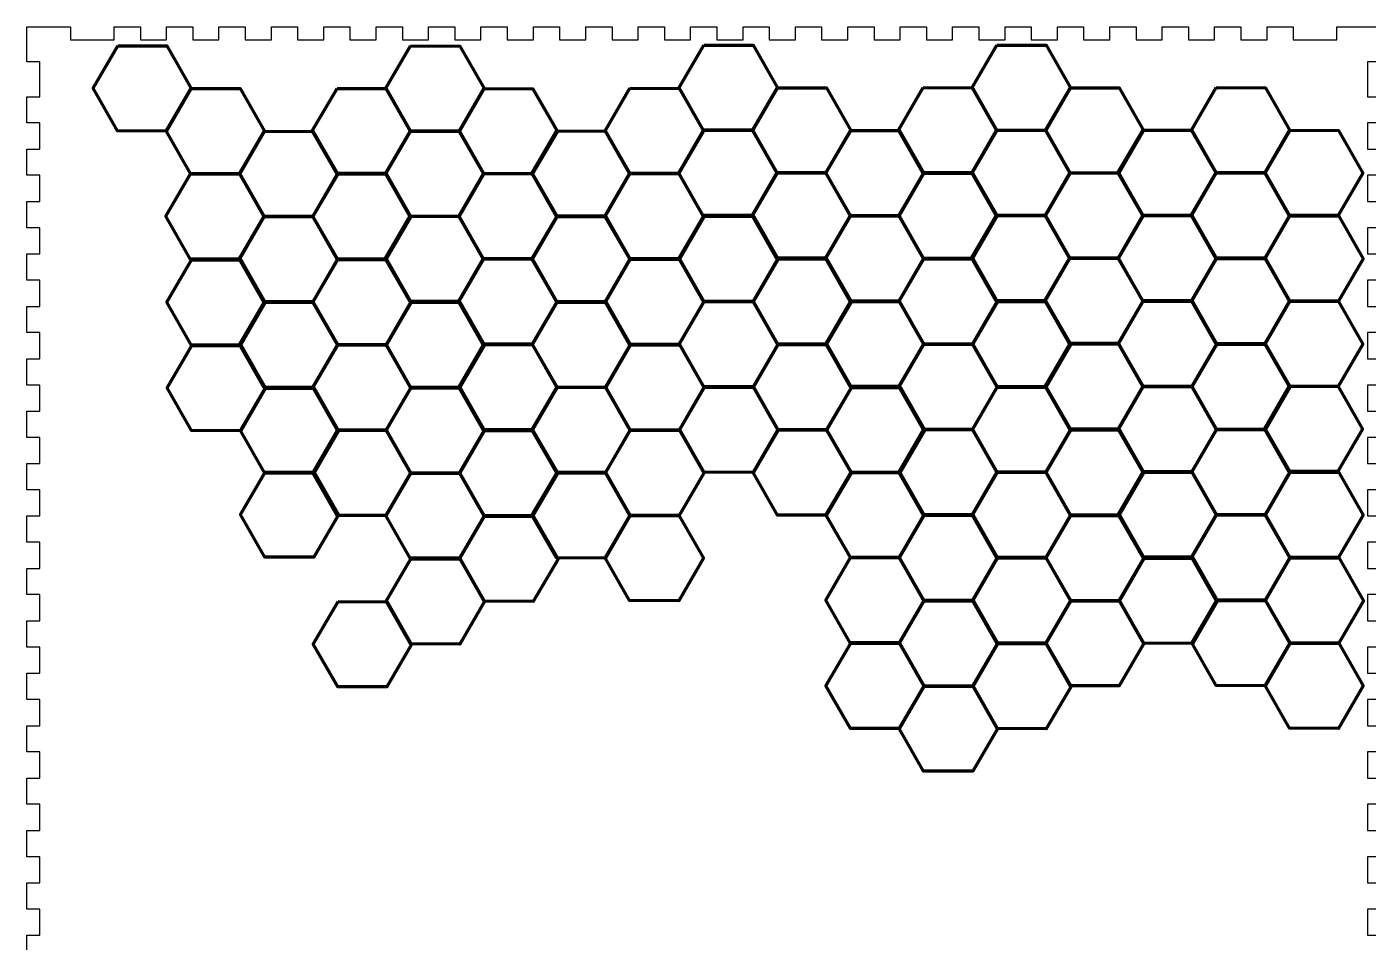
# Model space of a CAD drawing. Header units: inches. Extents: x 5 to 467, y -415 to -5.
# Drawn here: x 5.1 to 312.3, y -214.5 to -5 of the extents above; entities that cross this region are included whole.
import ezdxf

# ---------------------------------------------------------------- set-up
doc = ezdxf.new("R2010")
doc.units = ezdxf.units.IN
doc.header["$MEASUREMENT"] = 0
doc.layers.add('Calque 1', color=7, linetype='Continuous')

# ---------------------------------------------------------------- blocks, each defined once
blk = doc.blocks.new('block 2')
at = {"layer": 'Calque 1', "color": 18, "lineweight": 30, "true_color": 0x010101}
for points in [[(5.14, -4.97), (15.14, -4.97), (15.14, -7.97), (25.14, -7.97), (25.14, -4.97), (31.14, -4.97), (31.14, -7.97), (37.14, -7.97), (37.14, -4.97), (43.14, -4.97), (43.14, -7.97), (49.14, -7.97), (49.14, -4.97), (55.14, -4.97), (55.14, -7.97), (61.14, -7.97), (61.14, -4.97), (67.14, -4.97), (67.14, -7.97), (73.14, -7.97), (73.14, -4.97), (79.14, -4.97), (79.14, -7.97), (85.14, -7.97), (85.14, -4.97), (91.14, -4.97), (91.14, -7.97), (97.14, -7.97), (97.14, -4.97), (103.14, -4.97), (103.14, -7.97), (109.14, -7.97), (109.14, -4.97), (115.14, -4.97), (115.14, -7.97), (121.14, -7.97), (121.14, -4.97), (127.14, -4.97), (127.14, -7.97), (133.14, -7.97), (133.14, -4.97), (139.14, -4.97), (139.14, -7.97), (145.14, -7.97), (145.14, -4.97), (151.14, -4.97), (151.14, -7.97), (157.14, -7.97), (157.14, -4.97), (163.14, -4.97), (163.14, -7.97), (169.14, -7.97), (169.14, -4.97), (175.14, -4.97), (175.14, -7.97), (181.14, -7.97), (181.14, -4.97), (187.14, -4.97), (187.14, -7.97), (193.14, -7.97), (193.14, -4.97), (199.14, -4.97), (199.14, -7.97), (205.14, -7.97), (205.14, -4.97), (211.14, -4.97), (211.14, -7.97), (217.14, -7.97), (217.14, -4.97), (223.14, -4.97), (223.14, -7.97), (229.14, -7.97), (229.14, -4.97), (235.14, -4.97), (235.14, -7.97), (241.14, -7.97), (241.14, -4.97), (247.14, -4.97), (247.14, -7.97), (253.14, -7.97), (253.14, -4.97), (259.14, -4.97), (259.14, -7.97), (265.14, -7.97), (265.14, -4.97), (271.14, -4.97), (271.14, -7.97), (277.14, -7.97), (277.14, -4.97), (283.14, -4.97), (283.14, -7.97), (289.14, -7.97), (289.14, -4.97), (295.14, -4.97), (295.14, -7.97), (305.14, -7.97), (305.14, -4.97), (315.14, -4.97)], [(315.14, -12.98), (312.14, -12.98), (312.14, -20.97), (315.14, -20.97)], [(315.14, -26.97), (312.14, -26.97), (312.14, -32.97), (315.14, -32.97)], [(315.14, -38.97), (312.14, -38.97), (312.14, -44.97), (315.14, -44.97)], [(315.14, -50.97), (312.14, -50.97), (312.14, -56.97), (315.14, -56.97)], [(315.14, -62.98), (312.14, -62.98), (312.14, -68.98), (315.14, -68.98)], [(315.14, -74.98), (312.14, -74.98), (312.14, -80.98), (315.14, -80.98)], [(315.14, -86.98), (312.14, -86.98), (312.14, -92.98), (315.14, -92.98)], [(315.14, -98.98), (312.14, -98.98), (312.14, -104.98), (315.14, -104.98)], [(315.14, -110.97), (312.14, -110.97), (312.14, -116.97), (315.14, -116.97)], [(315.14, -122.97), (312.14, -122.97), (312.14, -128.98), (315.14, -128.98)], [(315.14, -134.98), (312.14, -134.98), (312.14, -140.98), (315.14, -140.98)], [(315.14, -146.98), (312.14, -146.98), (312.14, -152.98), (315.14, -152.98)], [(315.14, -158.98), (312.14, -158.98), (312.14, -164.98), (315.14, -164.98)], [(315.14, -170.98), (312.14, -170.98), (312.14, -176.98), (315.14, -176.98)], [(315.14, -182.98), (312.14, -182.98), (312.14, -188.98), (315.14, -188.98)], [(315.14, -194.98), (312.14, -194.98), (312.14, -200.98), (315.14, -200.98)], [(315.14, -206.97), (312.14, -206.97), (312.14, -212.97), (315.14, -212.97)], [(5.14, -218.97), (5.14, -212.97), (8.14, -212.97), (8.14, -206.97), (5.14, -206.97), (5.14, -200.98), (8.14, -200.98), (8.14, -194.98), (5.14, -194.98), (5.14, -188.98), (8.14, -188.98), (8.14, -182.98), (5.14, -182.98), (5.14, -176.98), (8.14, -176.98), (8.14, -170.98), (5.14, -170.98), (5.14, -164.98), (8.14, -164.98), (8.14, -158.98), (5.14, -158.98), (5.14, -152.98), (8.14, -152.98), (8.14, -146.98), (5.14, -146.98), (5.14, -140.98), (8.14, -140.98), (8.14, -134.98), (5.14, -134.98), (5.14, -128.98), (8.14, -128.98), (8.14, -122.97), (5.14, -122.97), (5.14, -116.97), (8.14, -116.97), (8.14, -110.97), (5.14, -110.97), (5.14, -104.98), (8.14, -104.98), (8.14, -98.98), (5.14, -98.98), (5.14, -92.98), (8.14, -92.98), (8.14, -86.98), (5.14, -86.98), (5.14, -80.98), (8.14, -80.98), (8.14, -74.98), (5.14, -74.98), (5.14, -68.98), (8.14, -68.98), (8.14, -62.98), (5.14, -62.98), (5.14, -56.97), (8.14, -56.97), (8.14, -50.97), (5.14, -50.97), (5.14, -44.97), (8.14, -44.97), (8.14, -38.97), (5.14, -38.97), (5.14, -32.97), (8.14, -32.97), (8.14, -26.97), (5.14, -26.97), (5.14, -20.97), (8.14, -20.97), (8.14, -12.98), (5.14, -12.98), (5.14, -4.97)]]:
    blk.add_lwpolyline(points, dxfattribs=at)

msp = doc.modelspace()

# ---------------------------------------------------------------- linework, layer by layer
at = {"layer": 'Calque 1', "color": 18, "lineweight": 100, "true_color": 0x010101}
for points in [[(160.2, -9.14), (171.45, -9.18), (177.04, -18.94), (171.38, -28.66), (160.13, -28.62), (154.54, -18.86), (160.2, -9.14)], [(227.27, -9.15), (238.52, -9.19), (244.11, -18.96), (238.45, -28.68), (227.2, -28.64), (221.61, -18.87), (227.27, -9.15)], [(25.96, -9.31), (37.21, -9.35), (42.8, -19.12), (37.14, -28.84), (25.88, -28.8), (20.3, -19.03), (25.96, -9.31)], [(93.02, -9.33), (104.28, -9.37), (109.87, -19.13), (104.2, -28.86), (92.95, -28.81), (87.36, -19.05), (93.02, -9.33)], [(42.72, -19.09), (53.98, -19.13), (59.56, -28.9), (53.9, -38.62), (42.65, -38.58), (37.06, -28.81), (42.72, -19.09)], [(76.19, -19.07), (87.44, -19.11), (93.02, -28.87), (87.36, -38.59), (76.11, -38.55), (70.52, -28.79), (76.19, -19.07)], [(109.79, -19.11), (121.04, -19.15), (126.63, -28.91), (120.97, -38.64), (109.72, -38.59), (104.13, -28.83), (109.79, -19.11)], [(143.25, -19.05), (154.5, -19.09), (160.09, -28.85), (154.43, -38.58), (143.18, -38.54), (137.59, -28.77), (143.25, -19.05)], [(176.97, -18.92), (188.22, -18.96), (193.81, -28.72), (188.14, -38.44), (176.89, -38.4), (171.31, -28.64), (176.97, -18.92)], [(210.43, -18.89), (221.68, -18.93), (227.27, -28.7), (221.61, -38.42), (210.35, -38.38), (204.77, -28.61), (210.43, -18.89)], [(244.03, -18.93), (255.29, -18.97), (260.87, -28.74), (255.21, -38.46), (243.96, -38.42), (238.37, -28.66), (244.03, -18.93)], [(277.5, -18.87), (288.75, -18.92), (294.34, -28.68), (288.67, -38.4), (277.42, -38.36), (271.83, -28.6), (277.5, -18.87)], [(59.49, -28.87), (70.74, -28.91), (76.33, -38.68), (70.67, -48.4), (59.42, -48.36), (53.83, -38.59), (59.49, -28.87)], [(92.95, -28.85), (104.2, -28.89), (109.79, -38.65), (104.13, -48.38), (92.88, -48.33), (87.29, -38.57), (92.95, -28.85)], [(126.41, -28.79), (137.66, -28.83), (143.25, -38.59), (137.59, -48.32), (126.34, -48.27), (120.75, -38.51), (126.41, -28.79)], [(160.13, -28.66), (171.38, -28.7), (176.97, -38.46), (171.31, -48.18), (160.05, -48.14), (154.46, -38.38), (160.13, -28.66)], [(193.73, -28.7), (204.98, -28.74), (210.57, -38.5), (204.91, -48.23), (193.66, -48.18), (188.07, -38.42), (193.73, -28.7)], [(227.2, -28.67), (238.45, -28.71), (244.03, -38.48), (238.37, -48.2), (227.12, -48.16), (221.53, -38.39), (227.2, -28.67)], [(260.66, -28.61), (271.91, -28.66), (277.5, -38.42), (271.83, -48.14), (260.58, -48.1), (254.99, -38.34), (260.66, -28.61)], [(294.26, -28.66), (305.51, -28.7), (311.1, -38.46), (305.44, -48.18), (294.19, -48.14), (288.6, -38.38), (294.26, -28.66)], [(42.65, -38.61), (53.9, -38.65), (59.49, -48.42), (53.83, -58.14), (42.58, -58.1), (36.99, -48.33), (42.65, -38.61)], [(76.26, -38.65), (87.51, -38.69), (93.1, -48.46), (87.44, -58.18), (76.19, -58.14), (70.6, -48.37), (76.26, -38.65)], [(109.72, -38.59), (120.97, -38.64), (126.56, -48.4), (120.9, -58.12), (109.65, -58.08), (104.06, -48.32), (109.72, -38.59)], [(143.18, -38.57), (154.43, -38.61), (160.02, -48.37), (154.36, -58.1), (143.11, -58.05), (137.52, -48.29), (143.18, -38.57)], [(176.89, -38.44), (188.14, -38.48), (193.73, -48.24), (188.07, -57.96), (176.82, -57.92), (171.23, -48.16), (176.89, -38.44)], [(210.5, -38.48), (221.75, -38.52), (227.34, -48.28), (221.68, -58.01), (210.43, -57.96), (204.84, -48.2), (210.5, -38.48)], [(243.96, -38.42), (255.21, -38.46), (260.8, -48.23), (255.14, -57.95), (243.89, -57.91), (238.3, -48.14), (243.96, -38.42)], [(277.42, -38.39), (288.67, -38.44), (294.26, -48.2), (288.6, -57.92), (277.35, -57.88), (271.76, -48.12), (277.42, -38.39)], [(59.42, -48.39), (70.67, -48.43), (76.26, -58.2), (70.6, -67.92), (59.35, -67.88), (53.76, -58.11), (59.42, -48.39)], [(92.88, -48.33), (104.13, -48.37), (109.72, -58.14), (104.06, -67.86), (92.81, -67.82), (87.22, -58.05), (92.88, -48.33)], [(126.49, -48.37), (137.74, -48.42), (143.33, -58.18), (137.66, -67.9), (126.41, -67.86), (120.82, -58.1), (126.49, -48.37)], [(160.34, -48.34), (171.6, -48.38), (177.18, -58.15), (171.52, -67.87), (160.27, -67.83), (154.68, -58.06), (160.34, -48.34)], [(193.66, -48.22), (204.91, -48.26), (210.5, -58.02), (204.84, -67.75), (193.59, -67.7), (188, -57.94), (193.66, -48.22)], [(227.12, -48.16), (238.37, -48.2), (243.96, -57.96), (238.3, -67.69), (227.05, -67.64), (221.46, -57.88), (227.12, -48.16)], [(260.73, -48.2), (271.98, -48.24), (277.57, -58.01), (271.91, -67.73), (260.66, -67.69), (255.07, -57.92), (260.73, -48.2)], [(294.34, -48.27), (305.59, -48.32), (311.17, -58.08), (305.51, -67.8), (294.26, -67.76), (288.67, -58), (294.34, -48.27)], [(42.87, -58.3), (54.12, -58.34), (59.71, -68.1), (54.05, -77.83), (42.8, -77.78), (37.21, -68.02), (42.87, -58.3)], [(76.33, -58.27), (87.58, -58.31), (93.17, -68.08), (87.51, -77.8), (76.26, -77.76), (70.67, -67.99), (76.33, -58.27)], [(109.65, -58.11), (120.9, -58.16), (126.49, -67.92), (120.83, -77.64), (109.57, -77.6), (103.99, -67.84), (109.65, -58.11)], [(143.25, -58.19), (154.5, -58.23), (160.09, -67.99), (154.43, -77.72), (143.18, -77.68), (137.59, -67.91), (143.25, -58.19)], [(177.11, -58.12), (188.36, -58.16), (193.95, -67.93), (188.29, -77.65), (177.04, -77.61), (171.45, -67.84), (177.11, -58.12)], [(210.57, -58.1), (221.82, -58.14), (227.41, -67.9), (221.75, -77.63), (210.5, -77.58), (204.91, -67.82), (210.57, -58.1)], [(243.89, -57.94), (255.14, -57.98), (260.73, -67.75), (255.07, -77.47), (243.82, -77.43), (238.23, -67.66), (243.89, -57.94)], [(277.5, -58.01), (288.75, -58.05), (294.34, -67.82), (288.67, -77.54), (277.42, -77.5), (271.83, -67.74), (277.5, -58.01)], [(59.49, -68.01), (70.74, -68.05), (76.33, -77.82), (70.67, -87.54), (59.42, -87.5), (53.83, -77.73), (59.49, -68.01)], [(93.1, -68.05), (104.35, -68.09), (109.94, -77.86), (104.28, -87.58), (93.02, -87.54), (87.44, -77.78), (93.1, -68.05)], [(126.56, -67.99), (137.81, -68.04), (143.4, -77.8), (137.74, -87.52), (126.49, -87.48), (120.9, -77.72), (126.56, -67.99)], [(160.27, -67.86), (171.52, -67.9), (177.11, -77.67), (171.45, -87.39), (160.2, -87.35), (154.61, -77.58), (160.27, -67.86)], [(193.73, -67.84), (204.98, -67.88), (210.57, -77.64), (204.91, -87.36), (193.66, -87.32), (188.07, -77.56), (193.73, -67.84)], [(227.34, -67.88), (238.59, -67.92), (244.18, -77.68), (238.52, -87.41), (227.27, -87.36), (221.68, -77.6), (227.34, -67.88)], [(260.8, -67.82), (272.05, -67.86), (277.64, -77.63), (271.98, -87.35), (260.73, -87.31), (255.14, -77.54), (260.8, -67.82)], [(294.26, -67.79), (305.51, -67.84), (311.1, -77.6), (305.44, -87.32), (294.19, -87.28), (288.6, -77.52), (294.26, -67.79)], [(42.94, -77.92), (54.19, -77.96), (59.78, -87.72), (54.12, -97.45), (42.87, -97.4), (37.28, -87.64), (42.94, -77.92)], [(76.26, -77.79), (87.51, -77.83), (93.1, -87.6), (87.44, -97.32), (76.19, -97.28), (70.6, -87.51), (76.26, -77.79)], [(109.72, -77.73), (120.97, -77.78), (126.56, -87.54), (120.9, -97.26), (109.65, -97.22), (104.06, -87.46), (109.72, -77.73)], [(143.33, -77.78), (154.58, -77.82), (160.17, -87.58), (154.5, -97.3), (143.25, -97.26), (137.66, -87.5), (143.33, -77.78)], [(177.18, -77.74), (188.44, -77.78), (194.02, -87.55), (188.36, -97.27), (177.11, -97.23), (171.52, -87.46), (177.18, -77.74)], [(210.5, -77.62), (221.75, -77.66), (227.34, -87.42), (221.68, -97.15), (210.43, -97.1), (204.84, -87.34), (210.5, -77.62)], [(243.96, -77.56), (255.21, -77.6), (260.8, -87.36), (255.14, -97.09), (243.89, -97.05), (238.3, -87.28), (243.96, -77.56)], [(277.57, -77.6), (288.82, -77.64), (294.41, -87.41), (288.75, -97.13), (277.5, -97.09), (271.91, -87.32), (277.57, -77.6)], [(59.71, -87.7), (70.96, -87.74), (76.55, -97.5), (70.89, -107.23), (59.64, -107.19), (54.05, -97.42), (59.71, -87.7)], [(93.1, -87.61), (104.35, -87.66), (109.94, -97.42), (104.28, -107.14), (93.02, -107.1), (87.44, -97.34), (93.1, -87.61)], [(126.49, -87.51), (137.74, -87.56), (143.33, -97.32), (137.66, -107.04), (126.41, -107), (120.82, -97.24), (126.49, -87.51)], [(160.34, -87.48), (171.6, -87.52), (177.18, -97.29), (171.52, -107.01), (160.27, -106.97), (154.68, -97.2), (160.34, -87.48)], [(193.95, -87.52), (205.2, -87.56), (210.79, -97.33), (205.13, -107.05), (193.88, -107.01), (188.29, -97.25), (193.95, -87.52)], [(227.34, -87.44), (238.59, -87.48), (244.18, -97.25), (238.52, -106.97), (227.27, -106.93), (221.68, -97.16), (227.34, -87.44)], [(260.73, -87.34), (271.98, -87.38), (277.57, -97.14), (271.91, -106.87), (260.66, -106.83), (255.07, -97.06), (260.73, -87.34)], [(294.19, -87.28), (305.44, -87.32), (311.03, -97.09), (305.37, -106.81), (294.12, -106.77), (288.53, -97), (294.19, -87.28)], [(76.26, -97.35), (87.51, -97.4), (93.1, -107.16), (87.44, -116.88), (76.19, -116.84), (70.6, -107.08), (76.26, -97.35)], [(109.86, -97.4), (121.11, -97.44), (126.7, -107.2), (121.04, -116.92), (109.79, -116.88), (104.2, -107.12), (109.86, -97.4)], [(143.33, -97.34), (154.58, -97.38), (160.17, -107.14), (154.5, -116.87), (143.25, -116.82), (137.66, -107.06), (143.33, -97.34)], [(177.11, -97.26), (188.36, -97.3), (193.95, -107.07), (188.29, -116.79), (177.04, -116.75), (171.45, -106.98), (177.11, -97.26)], [(210.5, -97.18), (221.75, -97.22), (227.34, -106.98), (221.68, -116.71), (210.43, -116.67), (204.84, -106.9), (210.5, -97.18)], [(244.11, -97.22), (255.36, -97.26), (260.95, -107.03), (255.29, -116.75), (244.03, -116.71), (238.45, -106.94), (244.11, -97.22)], [(277.57, -97.16), (288.82, -97.2), (294.41, -106.97), (288.75, -116.69), (277.5, -116.65), (271.91, -106.88), (277.57, -97.16)], [(59.71, -106.9), (70.96, -106.94), (76.55, -116.71), (70.89, -126.43), (59.64, -126.39), (54.05, -116.62), (59.71, -106.9)], [(93.02, -107.13), (104.28, -107.18), (109.87, -116.94), (104.2, -126.66), (92.95, -126.62), (87.36, -116.86), (93.02, -107.13)], [(126.49, -107.08), (137.74, -107.12), (143.33, -116.88), (137.66, -126.6), (126.41, -126.56), (120.82, -116.8), (126.49, -107.08)], [(193.81, -106.98), (205.06, -107.03), (210.65, -116.79), (204.98, -126.51), (193.73, -126.47), (188.14, -116.71), (193.81, -106.98)], [(227.27, -106.96), (238.52, -107), (244.11, -116.77), (238.45, -126.49), (227.2, -126.45), (221.61, -116.68), (227.27, -106.96)], [(260.73, -106.9), (271.98, -106.94), (277.57, -116.71), (271.91, -126.43), (260.66, -126.39), (255.07, -116.62), (260.73, -106.9)], [(294.34, -106.94), (305.59, -106.98), (311.17, -116.75), (305.51, -126.47), (294.26, -126.43), (288.67, -116.67), (294.34, -106.94)], [(277.5, -116.68), (288.75, -116.72), (294.34, -126.49), (288.67, -136.21), (277.42, -136.17), (271.83, -126.4), (277.5, -116.68)], [(109.94, -117.02), (121.19, -117.06), (126.78, -126.82), (121.11, -136.54), (109.86, -136.5), (104.28, -126.74), (109.94, -117.02)], [(143.25, -116.86), (154.5, -116.9), (160.09, -126.66), (154.43, -136.39), (143.18, -136.34), (137.59, -126.58), (143.25, -116.86)], [(210.57, -116.77), (221.82, -116.81), (227.41, -126.57), (221.75, -136.29), (210.5, -136.25), (204.91, -126.49), (210.57, -116.77)], [(244.18, -116.84), (255.43, -116.88), (261.02, -126.65), (255.36, -136.37), (244.11, -136.33), (238.52, -126.56), (244.18, -116.84)], [(93.1, -126.75), (104.35, -126.8), (109.94, -136.56), (104.28, -146.28), (93.02, -146.24), (87.44, -136.48), (93.1, -126.75)], [(193.73, -126.5), (204.98, -126.55), (210.57, -136.31), (204.91, -146.03), (193.66, -145.99), (188.07, -136.23), (193.73, -126.5)], [(227.34, -126.58), (238.59, -126.62), (244.18, -136.38), (238.52, -146.11), (227.27, -146.07), (221.68, -136.3), (227.34, -126.58)], [(260.95, -126.62), (272.2, -126.66), (277.79, -136.43), (272.13, -146.15), (260.87, -146.11), (255.29, -136.34), (260.95, -126.62)], [(294.41, -126.56), (305.66, -126.6), (311.25, -136.37), (305.59, -146.09), (294.34, -146.05), (288.75, -136.29), (294.41, -126.56)], [(76.4, -136.56), (87.65, -136.6), (93.24, -146.37), (87.58, -156.09), (76.33, -156.05), (70.74, -146.28), (76.4, -136.56)], [(210.65, -136.39), (221.9, -136.43), (227.49, -146.19), (221.82, -155.91), (210.57, -155.87), (204.98, -146.11), (210.65, -136.39)], [(244.11, -136.36), (255.36, -136.4), (260.95, -146.17), (255.29, -155.89), (244.03, -155.85), (238.45, -146.08), (244.11, -136.36)], [(277.57, -136.3), (288.82, -136.34), (294.41, -146.11), (288.75, -155.83), (277.5, -155.79), (271.91, -146.02), (277.57, -136.3)], [(193.81, -146.12), (205.06, -146.17), (210.65, -155.93), (204.98, -165.65), (193.73, -165.61), (188.14, -155.85), (193.81, -146.12)], [(227.41, -146.17), (238.66, -146.21), (244.25, -155.97), (238.59, -165.69), (227.34, -165.65), (221.75, -155.89), (227.41, -146.17)], [(294.34, -146.08), (305.59, -146.12), (311.17, -155.89), (305.51, -165.61), (294.26, -165.57), (288.67, -155.8), (294.34, -146.08)], [(210.57, -155.9), (221.82, -155.95), (227.41, -165.71), (221.75, -175.43), (210.5, -175.39), (204.91, -165.63), (210.57, -155.9)]]:
    msp.add_lwpolyline(points, dxfattribs=at)

# ---------------------------------------------------------------- block references
at = {"layer": 'Calque 1'}
msp.add_blockref('block 2', (0, 0), dxfattribs=at)

doc.saveas('drawing.dxf')
